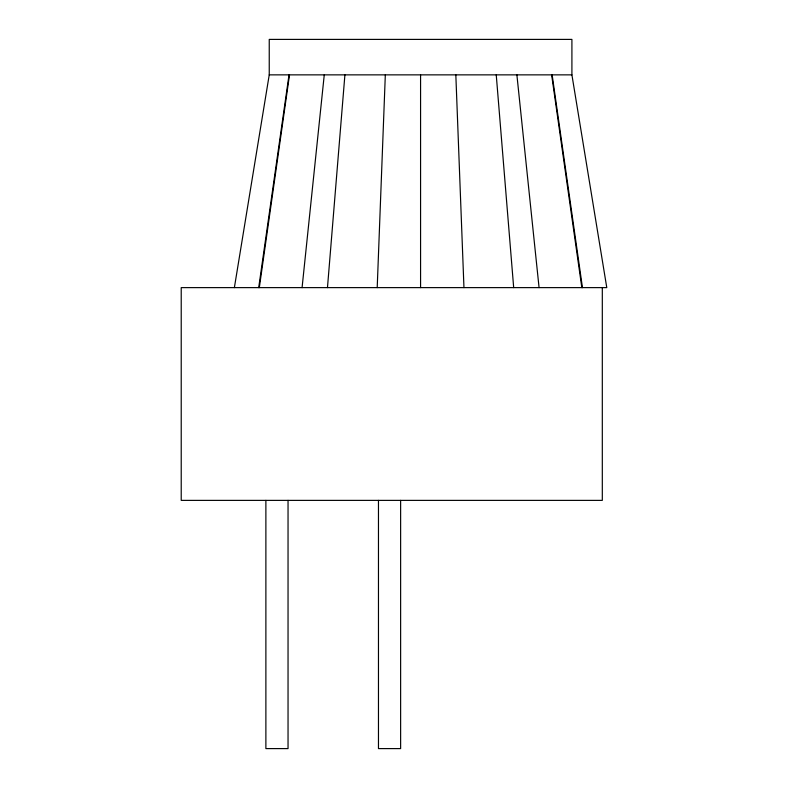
<?xml version="1.0" encoding="UTF-8"?>
<svg xmlns="http://www.w3.org/2000/svg" width="788" height="788" viewBox="0 0 788 788"><rect width="100%" height="100%" fill="white"/><g stroke="black" fill="none" stroke-linecap="round" stroke-linejoin="round"><path stroke-width="1.18" d="M377.206 287.62L385.322 74.86M327.473 287.62L344.908 74.86M302.08 287.62L324.262 74.86M259.321 287.62L289.511 74.86M258.71 287.62L289.019 74.86M234.381 287.62L269.24 74.86L269.24 39.4L571.911 39.4L571.911 74.86L606.78 287.62L181.22 287.62L181.22 500.38L602.308 500.38L602.308 287.62M269.24 74.86L571.911 74.86M552.142 74.86L582.45 287.62M551.639 74.86L581.83 287.62M516.889 74.86L539.071 287.62M496.243 74.86L513.678 287.62M455.828 74.86L463.955 287.62M420.575 74.86L420.575 287.62M400.629 500.38L400.629 748.6L378.467 748.6L378.467 500.38M288.044 500.38L288.044 748.6L265.881 748.6L265.881 500.38"/></g></svg>
